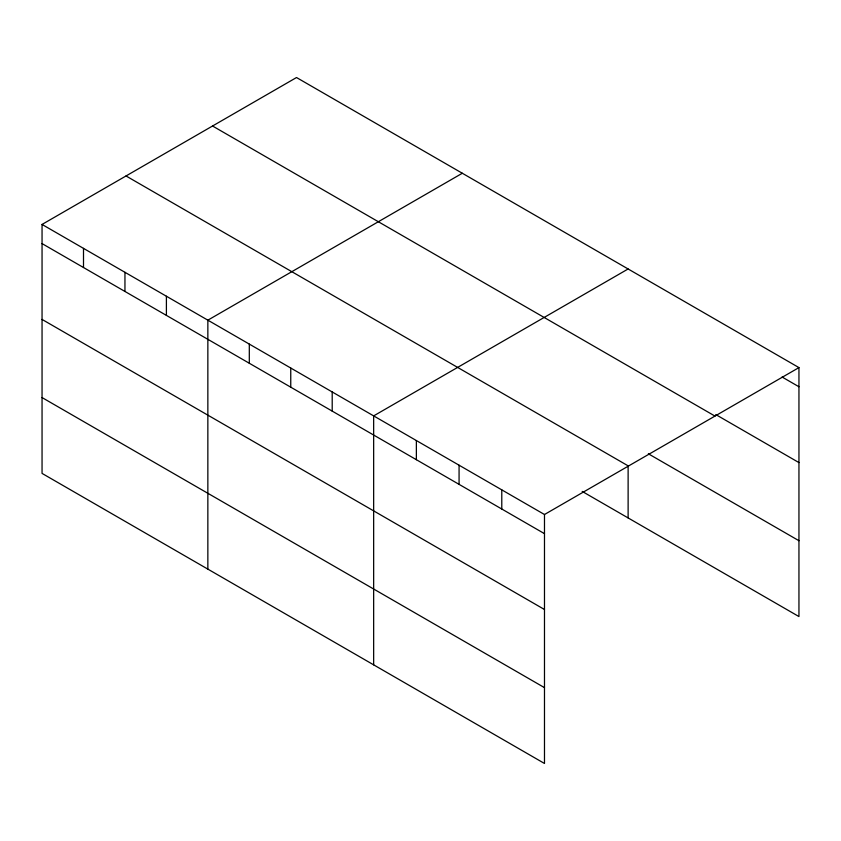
<?xml version="1.0" encoding="UTF-8"?>
<svg xmlns="http://www.w3.org/2000/svg" width="841" height="841" viewBox="0 0 841 841"><rect width="100%" height="100%" fill="white"/><g stroke="black" fill="none" stroke-linecap="round" stroke-linejoin="round"><path stroke-width="1.26" d="M42.05 224.442L544.484 514.513L544.484 763.47L42.05 473.399L42.05 224.442L296.516 77.53L798.95 367.601L798.95 616.558L582.193 491.417M462.319 173.246L207.853 320.169L207.853 569.126M628.122 268.973L373.656 415.896L373.656 664.853M544.484 514.513L798.95 367.601M782.088 377.02L798.95 386.755M715.786 414.571L798.95 462.592M212.542 126.003L714.976 416.085M648.348 453.783L798.95 540.721M126.024 175.958L628.458 466.04M42.05 243.596L544.484 533.667M42.05 319.422L544.484 609.504M42.05 397.562L544.484 687.644M628.122 465.63L628.122 517.93M501.783 489.861L501.783 509.015M459.07 465.199L459.07 484.353M416.369 440.547L416.369 459.701M332.206 391.959L332.206 411.112M290.755 368.032L290.755 387.175M249.304 344.095L249.304 363.249M166.402 296.232L166.402 315.386M124.952 272.305L124.952 291.459M83.501 248.368L83.501 267.522"/></g></svg>
